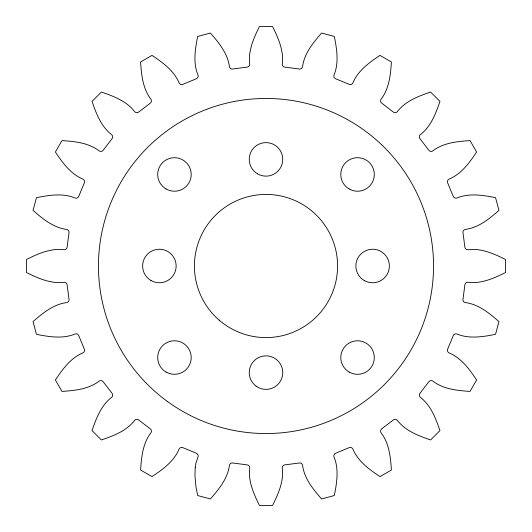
<?xml version="1.0" encoding="UTF-8"?>
<svg xmlns="http://www.w3.org/2000/svg" width="532" height="532" viewBox="0 0 532 532"><rect width="100%" height="100%" fill="white"/><g stroke="black" fill="none" stroke-linecap="round" stroke-linejoin="round"><path stroke-width="0.8" d="M195.197 467.788L194.945 475.528L195.902 486.334L197.671 495.538L210.406 498.95C218.878 489.28 227.736 478.514 229.432 465.32A2.893 2.893 0 0 1 232.797 463L247.081 464.875A2.893 2.893 0 0 1 249.734 467.994C247.952 481.174 253.731 493.869 259.41 505.4L272.59 505.4C278.269 493.869 284.048 481.174 282.266 467.994A2.893 2.893 0 0 1 284.919 464.875L299.203 463A2.893 2.893 0 0 1 302.568 465.32C304.264 478.514 313.122 489.28 321.594 498.95L334.329 495.538C336.829 482.923 339.123 469.171 333.99 456.902A2.893 2.893 0 0 1 335.745 453.204L349.058 447.691A2.893 2.893 0 0 1 352.909 449.061C357.963 461.37 369.308 469.477 379.994 476.619L391.406 470.029C390.561 457.201 389.211 443.322 381.085 432.795A2.893 2.893 0 0 1 381.823 428.772L393.254 420.001A2.893 2.893 0 0 1 397.331 420.333C405.391 430.913 418.451 435.801 430.621 439.944L439.944 430.621C435.801 418.451 430.913 405.391 420.333 397.331A2.893 2.893 0 0 1 420.001 393.254L428.772 381.823A2.893 2.893 0 0 1 432.795 381.085C443.322 389.211 457.201 390.561 470.029 391.406L476.619 379.994C469.477 369.308 461.37 357.963 449.061 352.909A2.893 2.893 0 0 1 447.691 349.058L453.204 335.745A2.893 2.893 0 0 1 456.902 333.99C469.171 339.123 482.923 336.829 495.538 334.329L498.95 321.594C489.28 313.122 478.514 304.264 465.32 302.568A2.893 2.893 0 0 1 463 299.203L464.875 284.919A2.893 2.893 0 0 1 467.994 282.266C481.174 284.048 493.869 278.269 505.4 272.59L505.4 259.41C493.869 253.731 481.174 247.952 467.994 249.734A2.893 2.893 0 0 1 464.875 247.081L463 232.797A2.893 2.893 0 0 1 465.32 229.432C478.514 227.736 489.28 218.878 498.95 210.406L495.538 197.671C482.923 195.171 469.171 192.877 456.902 198.01A2.893 2.893 0 0 1 453.204 196.255L447.691 182.942A2.893 2.893 0 0 1 449.061 179.091C461.37 174.037 469.477 162.692 476.619 152.006L470.029 140.594C457.201 141.439 443.322 142.789 432.795 150.915A2.893 2.893 0 0 1 428.772 150.177L420.001 138.746A2.893 2.893 0 0 1 420.333 134.669C430.913 126.609 435.801 113.549 439.944 101.379L430.621 92.056C418.451 96.199 405.391 101.087 397.331 111.667A2.893 2.893 0 0 1 393.254 111.999L381.823 103.228A2.893 2.893 0 0 1 381.085 99.205C389.211 88.678 390.561 74.799 391.406 61.971L379.994 55.381C369.308 62.523 357.963 70.63 352.909 82.939A2.893 2.893 0 0 1 349.058 84.309L335.745 78.796A2.893 2.893 0 0 1 333.99 75.098C339.123 62.829 336.829 49.077 334.329 36.462L321.594 33.051C313.122 42.72 304.264 53.486 302.568 66.68A2.893 2.893 0 0 1 299.203 69L284.919 67.125A2.893 2.893 0 0 1 282.266 64.006C284.048 50.826 278.269 38.131 272.59 26.6L259.41 26.6C253.731 38.131 247.952 50.826 249.734 64.006A2.893 2.893 0 0 1 247.081 67.125L232.797 69A2.893 2.893 0 0 1 229.432 66.68C227.736 53.486 218.878 42.72 210.406 33.051L197.671 36.462C195.171 49.077 192.877 62.829 198.01 75.098A2.893 2.893 0 0 1 196.255 78.796L182.942 84.309A2.893 2.893 0 0 1 179.091 82.939C174.037 70.63 162.692 62.523 152.006 55.381L140.594 61.971C141.439 74.799 142.789 88.678 150.915 99.205A2.893 2.893 0 0 1 150.177 103.228L138.746 111.999A2.893 2.893 0 0 1 134.669 111.667C126.609 101.087 113.549 96.199 101.379 92.056L92.056 101.379C96.199 113.549 101.087 126.609 111.667 134.669A2.893 2.893 0 0 1 111.999 138.746L103.228 150.177A2.893 2.893 0 0 1 99.205 150.915C88.678 142.789 74.799 141.439 61.971 140.594L55.381 152.006C62.523 162.692 70.63 174.037 82.939 179.091A2.893 2.893 0 0 1 84.309 182.942L78.796 196.255A2.893 2.893 0 0 1 75.098 198.01C62.829 192.877 49.077 195.171 36.462 197.671L33.051 210.406C42.72 218.878 53.486 227.736 66.68 229.432A2.893 2.893 0 0 1 69 232.797L67.125 247.081A2.893 2.893 0 0 1 64.006 249.734C50.826 247.952 38.131 253.731 26.6 259.41L26.6 272.59C38.131 278.269 50.826 284.048 64.006 282.266A2.893 2.893 0 0 1 67.125 284.919L69 299.203A2.893 2.893 0 0 1 66.68 302.568C53.486 304.264 42.72 313.122 33.051 321.594L36.462 334.329C49.077 336.829 62.829 339.123 75.098 333.99A2.893 2.893 0 0 1 78.796 335.745L84.309 349.058A2.893 2.893 0 0 1 82.939 352.909C70.63 357.963 62.523 369.308 55.381 379.994L61.971 391.406C74.799 390.561 88.678 389.211 99.205 381.085A2.893 2.893 0 0 1 103.228 381.823L111.999 393.254A2.893 2.893 0 0 1 111.667 397.331C101.087 405.391 96.199 418.451 92.056 430.621L101.379 439.944C113.549 435.801 126.609 430.913 134.669 420.333A2.893 2.893 0 0 1 138.746 420.001L150.177 428.772A2.893 2.893 0 0 1 150.915 432.795C142.789 443.322 141.439 457.201 140.594 470.029L152.006 476.619C162.692 469.477 174.037 461.37 179.091 449.061A2.893 2.893 0 0 1 182.942 447.691L196.255 453.204A2.893 2.893 0 0 1 198.01 456.902L195.902 463.192L195.197 467.788M167.321 401.401A167.54 167.54 0 0 0 432.596 283.755A167.54 167.54 0 0 0 198.077 112.844A167.54 167.54 0 0 0 167.321 401.401M256.092 386.126A16.751 16.751 0 0 0 282.652 374.448A16.751 16.751 0 0 0 259.257 357.278A16.751 16.751 0 0 0 256.092 386.126M257.621 173.891A16.751 16.751 0 0 0 282.751 159.381A16.751 16.751 0 0 0 257.621 144.87A16.751 16.751 0 0 0 257.621 173.891M364.24 280.51A16.751 16.751 0 0 0 389.371 266A16.751 16.751 0 0 0 364.24 251.49A16.751 16.751 0 0 0 364.24 280.51M151.008 280.51A16.751 16.751 0 0 0 176.139 266A16.751 16.751 0 0 0 151.008 251.49A16.751 16.751 0 0 0 151.008 280.51M166.077 188.966A16.751 16.751 0 0 0 191.207 174.456A16.751 16.751 0 0 0 166.077 159.946A16.751 16.751 0 0 0 166.077 188.966M349.165 372.054A16.751 16.751 0 0 0 374.302 357.544A16.751 16.751 0 0 0 349.165 343.034A16.751 16.751 0 0 0 349.165 372.054M166.077 372.054A16.751 16.751 0 0 0 191.207 357.544A16.751 16.751 0 0 0 166.077 343.034A16.751 16.751 0 0 0 166.077 372.054M349.165 188.966A16.751 16.751 0 0 0 374.302 174.456A16.751 16.751 0 0 0 349.165 159.946A16.751 16.751 0 0 0 349.165 188.966M219.137 320.118A71.587 71.587 0 0 0 336.297 279.519A71.587 71.587 0 0 0 242.559 198.363A71.587 71.587 0 0 0 219.137 320.118"/></g></svg>
